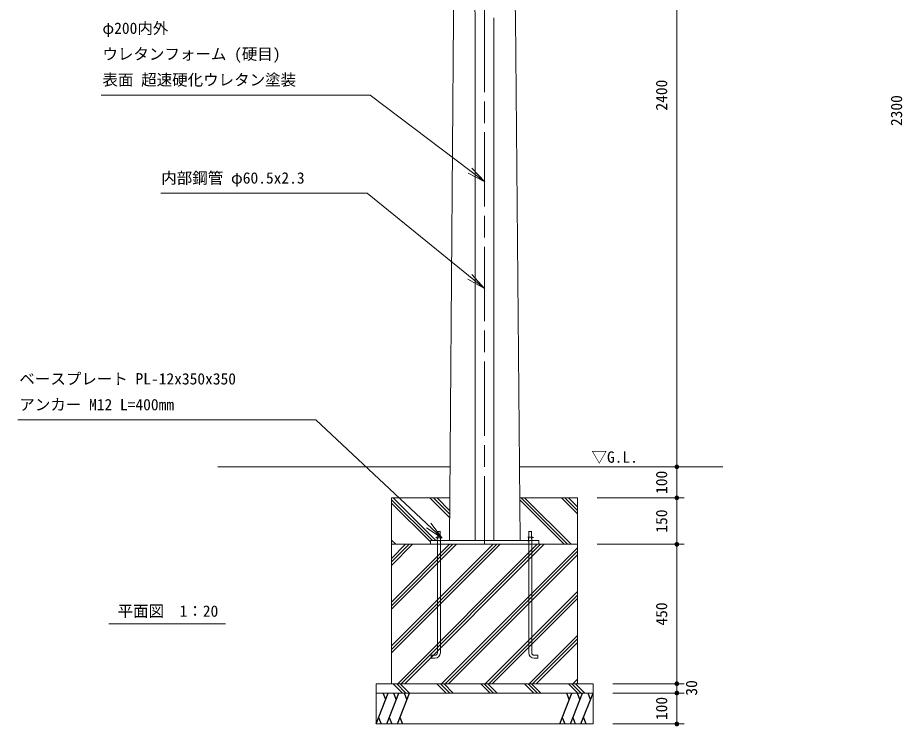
# Model space of a CAD drawing. Units: millimetres at full size, sheet at 1:20. Extents: x -400 to 8800, y -300 to 6240.
# Drawn here: x 1125 to 3980, y 1136 to 3423 of the extents above; entities that cross this region are included whole.
import ezdxf
from ezdxf.enums import TextEntityAlignment as Align

# ---------------------------------------------------------------- set-up
doc = ezdxf.new("R2010")
doc.units = ezdxf.units.MM
doc.header["$LTSCALE"] = 20
doc.linetypes.add('CHAIN', pattern=[18.5, 12, -1.5, 3.5, -1.5])
doc.linetypes.add('USER2', pattern=[1.736062, 1.215175, -0.520887])
for name, color, linetype, lineweight in [('D-BMK', 2, 'CHAIN', 13), ('D-STR', 1, 'Continuous', 13), ('D-STR-DIM', 7, 'Continuous', 13), ('D-STR-HTXT', 7, 'Continuous', 13), ('D-STR-TXT', 7, 'Continuous', 13), ('D-STR\u3000構造物外形線', 1, 'Continuous', 25)]:
    doc.layers.add(name, color=color, linetype=linetype, lineweight=lineweight)
doc.styles.add('ＭＳ ゴシック', font='')
doc.styles.get('ＭＳ ゴシック').set_extended_font_data('MS Gothic')

# ---------------------------------------------------------------- blocks, each defined once
blk = doc.blocks.new('filled_dot')
at = {"color": 0, "linetype": 'Continuous', "lineweight": -2, "const_width": 1.25}
blk.add_lwpolyline([(-0.625, 0, 1), (0.625, 0, 1)], format="xyb", close=True, dxfattribs=at)
blk = doc.blocks.new('open_arrow')
at = {"color": 0, "linetype": 'Continuous', "lineweight": -2}
blk.add_lwpolyline([(7.5, 1.25), (0, 0), (7.5, -1.25)], dxfattribs=at)

msp = doc.modelspace()

# ---------------------------------------------------------------- linework, layer by layer
at = {"layer": 'D-BMK'}
msp.add_line((2632.08, 3423.14), (2632.08, 1723.14), dxfattribs=at)
msp.add_arc((1682.08, 3421.75), 950, 0.08372, 71.59158, dxfattribs=at)
at = {"layer": 'D-STR'}
for p, q in [((2532.08, 3423.14), (2518.69, 1735.14)), ((2601.83, 1735.14), (2601.83, 3423.14)), ((2662.33, 3423.14), (2662.33, 1735.14)), ((2732.08, 3423.14), (2746.63, 1735.14)), ((1771.26, 1973.14), (2520.58, 1973.14)), ((2744.58, 1973.14), (3400.99, 1973.14)), ((2332.08, 1723.14), (2332.08, 1873.14)), ((2332.08, 1873.14), (2519.78, 1873.14)), ((2463.89, 1735.14), (2332.08, 1866.95)), ((2457.08, 1730.64), (2332.08, 1855.64)), ((2475.2, 1735.14), (2337.2, 1873.14)), ((2519.28, 1809.86), (2456, 1873.14)), ((2519.37, 1821.08), (2467.31, 1873.14)), ((2519.46, 1832.31), (2478.63, 1873.14)), ((2745.44, 1873.14), (2932.08, 1873.14)), ((2888.84, 1723.14), (2745.5, 1866.48)), ((2900.15, 1723.14), (2750.15, 1873.14)), ((2911.47, 1723.14), (2761.47, 1873.14)), ((2932.08, 1821.32), (2880.26, 1873.14)), ((2932.08, 1832.64), (2891.58, 1873.14)), ((2932.08, 1843.95), (2902.89, 1873.14)), ((2932.08, 1873.14), (2932.08, 1723.14)), ((2479.57, 1745.14), (2479.57, 1735.94)), ((2489.53, 1764.28), (2480, 1764.28)), ((2489.96, 1735.94), (2489.96, 1745.14)), ((2774.19, 1735.94), (2774.19, 1745.14)), ((2774.63, 1764.28), (2784.15, 1764.28)), ((2784.58, 1745.14), (2784.58, 1735.94)), ((2345.78, 1723.14), (2332.08, 1736.85)), ((2334.47, 1723.14), (2332.08, 1725.53)), ((2332.08, 1677.8), (2377.42, 1723.14)), ((2332.08, 1536.38), (2518.84, 1723.14)), ((2332.08, 1394.95), (2660.26, 1723.14)), ((2332.08, 1666.48), (2388.73, 1723.14)), ((2332.08, 1525.06), (2530.15, 1723.14)), ((2332.08, 1383.64), (2671.58, 1723.14)), ((2332.08, 1655.17), (2400.05, 1723.14)), ((2332.08, 1513.75), (2541.47, 1723.14)), ((2332.08, 1372.33), (2682.89, 1723.14)), ((2332.08, 1723.14), (2932.08, 1723.14)), ((2332.08, 1273.14), (2332.08, 1723.14)), ((2932.08, 1723.14), (2332.08, 1723.14)), ((2351.68, 1273.14), (2801.68, 1723.14)), ((2363, 1273.14), (2813, 1723.14)), ((2374.31, 1273.14), (2824.31, 1723.14)), ((2457.08, 1735.14), (2807.08, 1735.14)), ((2457.08, 1723.14), (2457.08, 1735.14)), ((2807.08, 1723.14), (2457.08, 1723.14)), ((2480, 1373.14), (2480, 1735.14)), ((2489.53, 1735.14), (2480, 1735.14)), ((2489.53, 1735.14), (2489.53, 1373.14)), ((2774.63, 1735.14), (2774.63, 1373.14)), ((2774.63, 1735.14), (2784.15, 1735.14)), ((2784.15, 1373.14), (2784.15, 1735.14)), ((2807.08, 1735.14), (2807.08, 1723.14)), ((2932.08, 1273.14), (2932.08, 1723.14)), ((2493.11, 1273.14), (2932.08, 1712.11)), ((2504.42, 1273.14), (2932.08, 1700.8)), ((2515.73, 1273.14), (2932.08, 1689.48)), ((2634.53, 1273.14), (2932.08, 1570.69)), ((2645.84, 1273.14), (2932.08, 1559.38)), ((2657.15, 1273.14), (2932.08, 1548.06)), ((2775.95, 1273.14), (2932.08, 1429.27)), ((2787.26, 1273.14), (2932.08, 1417.95)), ((2798.58, 1273.14), (2932.08, 1406.64)), ((2917.37, 1273.14), (2932.08, 1287.85)), ((2282.08, 1273.14), (2982.08, 1273.14)), ((2282.08, 1243.14), (2282.08, 1273.14)), ((2932.08, 1273.14), (2332.08, 1273.14)), ((2367.16, 1243.14), (2337.16, 1273.14)), ((2378.47, 1243.14), (2348.47, 1273.14)), ((2389.78, 1243.14), (2359.78, 1273.14)), ((2508.58, 1243.14), (2478.58, 1273.14)), ((2519.89, 1243.14), (2489.89, 1273.14)), ((2531.2, 1243.14), (2501.2, 1273.14)), ((2650, 1243.14), (2620, 1273.14)), ((2661.31, 1243.14), (2631.31, 1273.14)), ((2672.63, 1243.14), (2642.63, 1273.14)), ((2791.42, 1243.14), (2761.42, 1273.14)), ((2802.73, 1243.14), (2772.73, 1273.14)), ((2814.05, 1243.14), (2784.05, 1273.14)), ((2932.84, 1243.14), (2902.84, 1273.14)), ((2944.15, 1243.14), (2914.15, 1273.14)), ((2955.47, 1243.14), (2925.47, 1273.14)), ((2928.68, 1273.14), (2932.08, 1276.53)), ((2982.08, 1273.14), (2982.08, 1243.14)), ((2982.08, 1243.14), (2282.08, 1243.14)), ((2282.08, 1243.14), (2982.08, 1243.14)), ((2282.08, 1143.14), (2282.08, 1243.14)), ((2982.08, 1243.14), (2982.08, 1143.14)), ((2982.08, 1143.14), (2282.08, 1143.14))]:
    msp.add_line(p, q, dxfattribs=at)
at = {"layer": 'D-STR', "linetype": 'USER2'}
for p, q in [((2480.86, 1765.14), (2480.86, 1735.14)), ((2488.67, 1765.14), (2488.67, 1735.14)), ((2775.48, 1765.14), (2775.48, 1735.14)), ((2783.29, 1765.14), (2783.29, 1735.14))]:
    msp.add_line(p, q, dxfattribs=at)
at = {"layer": 'D-STR'}
for points in [[(2472, 1355.61), (2460, 1355.61), (2460, 1365.14), (2472, 1365.14)], [(2792.15, 1355.61), (2804.15, 1355.61), (2804.15, 1365.14), (2792.15, 1365.14)]]:
    msp.add_lwpolyline(points, dxfattribs=at)
for centre, radius, start, end in [((1732.22, 3406.51), 1000, 0.95274, 74.59435), ((1682.08, 3421.75), 919.75, 0.08372, 71.59158), ((1632.23, 3439.99), 900, 358.92723, 68.21222), ((2472, 1373.14), 17.52, 270, 0), ((2472, 1373.14), 8, 270, 0), ((2792.15, 1373.14), 17.52, 180, 270), ((2792.15, 1373.14), 8, 180, 270)]:
    msp.add_arc(centre, radius, start, end, dxfattribs=at)
for points in [[(2474.37, 1745.14), (2474.59, 1745.19), (2475.25, 1745.34), (2475.47, 1745.39), (2475.69, 1745.43), (2476.34, 1745.57), (2476.56, 1745.62), (2476.78, 1745.66), (2477.44, 1745.78), (2477.66, 1745.81), (2477.88, 1745.85), (2478.54, 1745.94), (2478.76, 1745.96), (2479.07, 1745.98), (2480.01, 1746.04), (2480.32, 1746.05), (2480.63, 1746.06), (2481.57, 1746.05), (2481.89, 1746.05), (2482.2, 1746.05), (2483.14, 1746.03), (2483.46, 1746.02), (2483.77, 1746.02), (2484.71, 1746.01), (2485.03, 1746.02), (2485.4, 1746.03), (2486.54, 1746.07), (2486.92, 1746.1), (2487.29, 1746.12), (2488.42, 1746.23), (2488.8, 1746.27), (2489.18, 1746.3), (2490.31, 1746.44), (2490.68, 1746.49), (2491.06, 1746.54), (2492.19, 1746.69), (2492.56, 1746.74)], [(2789.78, 1745.14), (2789.56, 1745.19), (2788.91, 1745.34), (2788.69, 1745.39), (2788.47, 1745.43), (2787.81, 1745.57), (2787.59, 1745.62), (2787.37, 1745.66), (2786.72, 1745.78), (2786.5, 1745.81), (2786.28, 1745.85), (2785.61, 1745.94), (2785.39, 1745.96), (2785.08, 1745.98), (2784.15, 1746.04), (2783.83, 1746.05), (2783.52, 1746.06), (2782.58, 1746.05), (2782.27, 1746.05), (2781.95, 1746.05), (2781.01, 1746.03), (2780.7, 1746.02), (2780.38, 1746.02), (2779.44, 1746.01), (2779.13, 1746.02), (2778.75, 1746.03), (2777.62, 1746.07), (2777.24, 1746.1), (2776.86, 1746.12), (2775.73, 1746.23), (2775.35, 1746.27), (2774.98, 1746.3), (2773.85, 1746.44), (2773.47, 1746.49), (2773.1, 1746.54), (2771.97, 1746.69), (2771.59, 1746.74)], [(2474.37, 1735.94), (2474.59, 1735.89), (2475.25, 1735.74), (2475.47, 1735.69), (2475.69, 1735.65), (2476.34, 1735.5), (2476.56, 1735.46), (2476.78, 1735.42), (2477.44, 1735.3), (2477.66, 1735.27), (2477.88, 1735.23), (2478.54, 1735.14), (2478.76, 1735.12), (2479.07, 1735.1), (2480.01, 1735.04), (2480.32, 1735.03), (2480.63, 1735.02), (2481.57, 1735.03), (2481.89, 1735.03), (2482.2, 1735.03), (2483.14, 1735.05), (2483.46, 1735.06), (2483.77, 1735.06), (2484.71, 1735.07), (2485.03, 1735.06), (2485.4, 1735.05), (2486.54, 1735), (2486.92, 1734.98), (2487.29, 1734.95), (2488.42, 1734.85), (2488.8, 1734.81), (2489.18, 1734.77), (2490.31, 1734.64), (2490.68, 1734.59), (2491.06, 1734.54), (2492.19, 1734.39), (2492.56, 1734.34)], [(2789.78, 1735.94), (2789.56, 1735.89), (2788.91, 1735.74), (2788.69, 1735.69), (2788.47, 1735.65), (2787.81, 1735.5), (2787.59, 1735.46), (2787.37, 1735.42), (2786.72, 1735.3), (2786.5, 1735.27), (2786.28, 1735.23), (2785.61, 1735.14), (2785.39, 1735.12), (2785.08, 1735.1), (2784.15, 1735.04), (2783.83, 1735.03), (2783.52, 1735.02), (2782.58, 1735.03), (2782.27, 1735.03), (2781.95, 1735.03), (2781.01, 1735.05), (2780.7, 1735.06), (2780.38, 1735.06), (2779.44, 1735.07), (2779.13, 1735.06), (2778.75, 1735.05), (2777.62, 1735), (2777.24, 1734.98), (2776.86, 1734.95), (2775.73, 1734.85), (2775.35, 1734.81), (2774.98, 1734.77), (2773.85, 1734.64), (2773.47, 1734.59), (2773.1, 1734.54), (2771.97, 1734.39), (2771.59, 1734.34)]]:
    msp.add_open_spline(points, degree=3, knots=[0, 0, 0, 0, 1, 1, 1, 2, 2, 2, 3, 3, 3, 4, 4, 4, 5, 5, 5, 6, 6, 6, 7, 7, 7, 8, 8, 8, 9, 9, 9, 10, 10, 10, 11, 11, 11, 12, 12, 12, 12], dxfattribs=at)
at = {"layer": 'D-STR-DIM'}
for p, q in [((3252.58, 4373.14), (3252.58, 1973.14)), ((2995.88, 1973.14), (3276.58, 1973.14)), ((2995.88, 1973.14), (3276.58, 1973.14)), ((3252.58, 1973.14), (3252.58, 1873.14)), ((2995.88, 1873.14), (3276.58, 1873.14)), ((2995.88, 1873.14), (3276.58, 1873.14)), ((3252.58, 1873.14), (3252.58, 1723.14)), ((2995.88, 1723.14), (3276.58, 1723.14)), ((2995.88, 1723.14), (3276.58, 1723.14)), ((3252.58, 1723.14), (3252.58, 1273.14)), ((3045.88, 1273.14), (3276.58, 1273.14)), ((3045.88, 1273.14), (3276.58, 1273.14)), ((3252.58, 1273.14), (3252.58, 1243.14)), ((3045.88, 1243.14), (3276.58, 1243.14)), ((3045.88, 1243.14), (3276.58, 1243.14)), ((3252.58, 1243.14), (3252.58, 1143.14)), ((3045.88, 1143.14), (3276.58, 1143.14))]:
    msp.add_line(p, q, dxfattribs=at)
at = {"layer": 'D-STR-HTXT'}
for points in [[(2632.58, 2893.14), (2263.01, 3173.14), (2203.01, 3173.14), (1394.63, 3173.14)], [(2631.4, 2548.9), (2253.38, 2856.44), (2193.38, 2856.44), (1587.29, 2856.44)], [(2495.16, 1742.84), (2087.23, 2124.64), (2027.23, 2124.64), (1125.45, 2124.64)]]:
    msp.add_lwpolyline(points, dxfattribs=at)
at = {"layer": 'D-STR-TXT'}
msp.add_line((1419.64, 1465.98), (1795.78, 1465.98), dxfattribs=at)
at = {"layer": 'D-STR\u3000構造物外形線'}
for p, q in [((2282.08, 1143.14), (2320.98, 1243.14)), ((2312.96, 1222.54), (2304.95, 1243.14)), ((2316.38, 1143.14), (2355.28, 1243.14)), ((2347.27, 1222.54), (2339.26, 1243.14)), ((2350.69, 1143.14), (2389.59, 1243.14)), ((2381.58, 1222.54), (2373.56, 1243.14)), ((2874.56, 1143.14), (2913.46, 1243.14)), ((2905.45, 1222.54), (2897.43, 1243.14)), ((2908.87, 1143.14), (2947.77, 1243.14)), ((2939.76, 1222.54), (2931.74, 1243.14)), ((2943.18, 1143.14), (2982.08, 1243.14)), ((2974.06, 1222.54), (2966.05, 1243.14)), ((2290.09, 1163.74), (2298.11, 1143.14)), ((2324.4, 1163.74), (2332.41, 1143.14)), ((2358.71, 1163.74), (2366.72, 1143.14)), ((2882.58, 1163.74), (2890.59, 1143.14)), ((2916.88, 1163.74), (2924.9, 1143.14)), ((2951.19, 1163.74), (2959.21, 1143.14))]:
    msp.add_line(p, q, dxfattribs=at)

# ---------------------------------------------------------------- block references
at = {"layer": 'D-STR-DIM', "xscale": 6, "yscale": 6}
for p, rotation in [((3252.58, 1973.14), 90), ((3252.58, 1973.14), 270), ((3252.58, 1873.14), 90), ((3252.58, 1873.14), 270), ((3252.58, 1723.14), 90), ((3252.58, 1723.14), 270), ((3252.58, 1273.14), 90), ((3252.58, 1273.14), 270), ((3252.58, 1243.14), 90), ((3252.58, 1243.14), 270), ((3252.58, 1143.14), 90)]:
    msp.add_blockref('filled_dot', p, dxfattribs=dict(at, rotation=rotation))
at = {"layer": 'D-STR-HTXT', "xscale": 8, "yscale": 8}
for p, rotation in [((2632.58, 2893.14), 142.9), ((2631.4, 2548.9), 140.9), ((2495.16, 1742.84), 136.9)]:
    msp.add_blockref('open_arrow', p, dxfattribs=dict(at, rotation=rotation))

# ---------------------------------------------------------------- texts
at = {"layer": 'D-STR-DIM', "style": 'ＭＳ ゴシック'}
for s, p in [('2400', (3184.82, 3173.14)), ('2300', (3942.92, 3123.14)), ('100', (3184.82, 1923.14)), ('150', (3184.82, 1798.14)), ('450', (3184.82, 1498.14)), ('30', (3281.38, 1259.58)), ('100', (3184.82, 1193.14))]:
    msp.add_text(s, height=36.66, rotation=90, dxfattribs=at).set_placement(p, align=Align.TOP_CENTER)
at = {"layer": 'D-STR-HTXT', "style": 'ＭＳ ゴシック'}
for s, p in [('φ200内外', (1398.88, 3407.56)), ('ウレタンフォーム (硬目)', (1398.88, 3324.23)), ('表面 超速硬化ウレタン塗装', (1398.88, 3240.89)), ('内部鋼管 φ60.5x2.3', (1588.86, 2924.19)), ('ベースプレート PL-12x350x350', (1130.77, 2275.73)), ('アンカー M12 L=400mm', (1130.77, 2192.39)), ('▽G.L.', (2977.12, 2023.14))]:
    msp.add_text(s, height=36.66, dxfattribs=at).set_placement(p, align=Align.TOP_LEFT)
at = {"layer": 'D-STR-TXT', "style": 'ＭＳ ゴシック'}
msp.add_text('平面図\u30001：20', height=36.66, dxfattribs=at).set_placement((1610.31, 1525.98), align=Align.TOP_CENTER)

doc.saveas('drawing.dxf')
